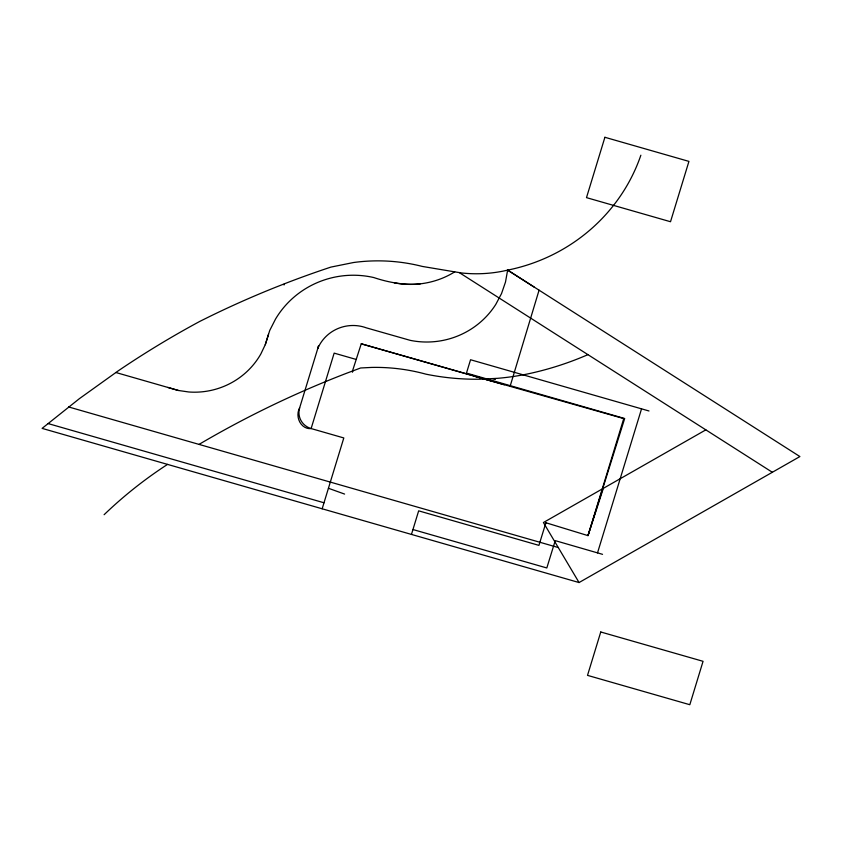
<?xml version="1.0" encoding="UTF-8"?>
<svg xmlns="http://www.w3.org/2000/svg" width="842" height="842" viewBox="0 0 842 842"><rect width="100%" height="100%" fill="white"/><g stroke="black" fill="none" stroke-linecap="round" stroke-linejoin="round"><path stroke-width="1.26" d="M640.867 155.212A177.325 171.452 -5.9 0 1 507.631 270.124L505.495 282.059L501.537 293.563L495.822 304.341A80.832 78.948 -6.3 0 1 410.159 340.336L366.396 327.864A38.058 37.174 -6.3 0 0 317.792 348.43L318.56 345.925L299.647 407.844A13.24 11.199 79.8 0 0 299.847 422.168A13.24 11.199 79.8 0 0 311.119 428.557L343.81 437.945L322.16 508.789M510.073 386.404L539.069 290.185M352.409 372.227L352.819 370.912M411.454 534.428L418.663 510.841L538.933 545.374L545.9 522.756L587.99 535.628L603.356 488.328M475.141 376.416L623.743 418.59L587.99 535.628L624.68 418.516L466.468 373.09L470.552 359.745L649.003 410.98M507.526 270.65L507.684 270.114L534.186 287.069M641.551 408.844L597.515 552.878M268.524 334.295L265.398 344.399L260.841 353.977A75.517 73.749 -6.3 0 1 188.776 391.983L178.115 390.435L167.8 387.415M265.241 344.736L269.745 330.422L275.502 319.118A89.515 87.431 -6.3 0 1 373.753 277.544C388.657 282.512 404.434 285.385 420.169 283.912M284.028 284.975L284.385 283.817M352.472 371.048L361.25 343.81L491.002 380.773M545.037 525.261L545.9 522.756M507.684 270.114L503.59 271.019A133.141 130.036 -6.3 0 1 461.805 272.987L454.722 271.861C436.893 283.038 414.906 286.89 394.288 282.838M167.547 464.395L163.727 466.889A424.6 414.696 -6.3 0 0 104.113 514.704M705.838 429.862L543.416 522.535L579.064 582.548L799.9 456.553L507.631 270.124M454.722 271.861L422.326 266.43A176.146 172.042 -6.3 0 0 353.556 262.515L330.906 267.093A951.555 929.357 -6.3 0 0 286.396 283.028L275.397 287.354A951.555 929.357 -6.3 0 0 210.626 316.034L200.049 321.265A925.621 904.024 -6.3 0 0 118.248 370.827L79.411 398.645L42.1 428.378L579.064 582.548M361.25 343.81L504.337 384.773M492.602 378.668L495.37 379.458M356.208 359.45L334.158 353.124L311.119 428.557A17.082 16.693 -6.3 0 1 299.647 407.844M115.838 372.501L178.504 390.488M68.612 406.949L558.267 547.542M47.973 423.537L324.002 502.779M412.948 529.534L546.816 567.961L555.236 540.638L602.535 554.331M328.433 488.276L344.599 494.075M459.437 272.692L772.346 472.278M199.028 444.397A977.93 955.112 -6.3 0 1 346.651 373.227L360.639 367.975L371.617 367.428A186.471 182.125 -6.3 0 1 425.884 374.153A246.832 241.075 -6.3 0 0 479.635 379.216L497.664 378.321A246.832 241.075 -6.3 0 0 533.291 372.701A308.477 301.278 -6.3 0 0 587.916 354.65M604.903 137.288L586.495 197.638L670.516 221.73L688.935 161.39L604.903 137.288M600.756 631.984L587.516 675.368L689.819 704.712L703.059 661.317L600.756 631.984"/></g></svg>
